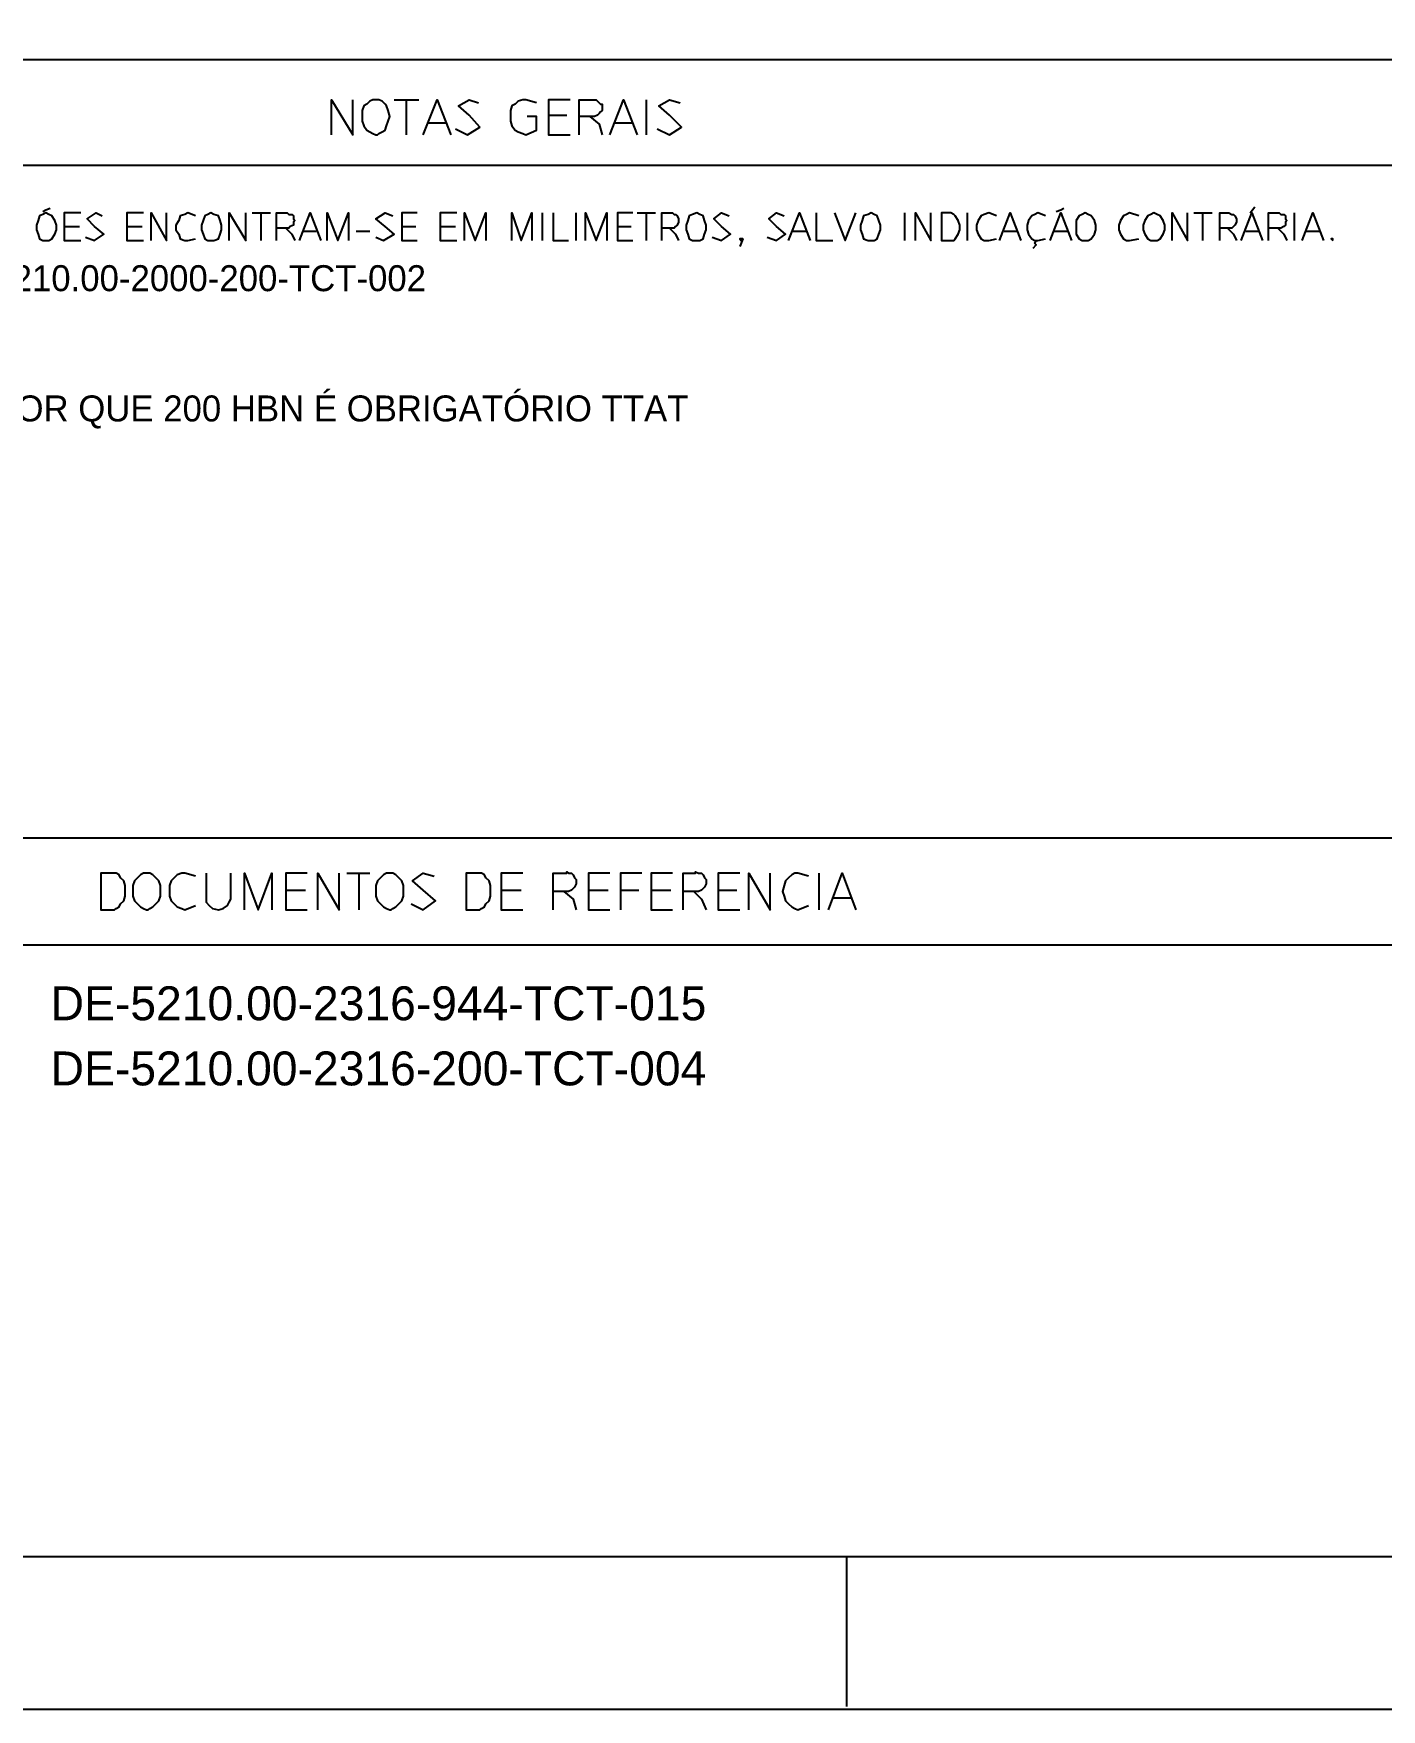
# Model space of a CAD drawing. Extents: x 0 to 597, y 0 to 422.
# Drawn here: x 170.7 to 258.9, y 0 to 109.6 of the extents above; entities that cross this region are included whole.
import ezdxf

# ---------------------------------------------------------------- set-up
doc = ezdxf.new("R2010")
doc.units = 0
doc.header["$MEASUREMENT"] = 0
doc.layers.add('GT_1', color=7, linetype='Continuous')
doc.styles.add('HTX1', font='O8116901', dxfattribs={"width": 1.02})

msp = doc.modelspace()

# ---------------------------------------------------------------- linework, layer by layer
at = {"linetype": 'Continuous'}
msp.add_lwpolyline([(0, 421.74), (597.11, 421.74), (597.11, 0), (0, 0)], close=True, dxfattribs=at)
at = {"layer": 'GT_1', "flags": 128}
for points in [[(25, 10), (583.8, 10), (583.8, 409.8)], [(453.8, 107.9), (25, 107.9)], [(190.2, 103), (190.2, 105.3), (191.6, 103), (191.6, 105.3)], [(193.2, 103), (193.3, 103.1), (193.5, 103.2), (193.7, 103.3), (193.8, 103.6), (193.9, 103.9), (194, 104.2), (193.9, 104.6), (193.8, 104.9), (193.7, 105), (193.5, 105.2), (193.3, 105.3), (193.1, 105.3), (192.9, 105.3), (192.7, 105.2), (192.5, 105), (192.3, 104.9), (192.2, 104.6), (192.2, 104.2), (192.2, 103.9), (192.3, 103.6), (192.5, 103.3), (192.7, 103.2), (192.9, 103.1), (193.1, 103), (193.2, 103)], [(194.3, 105.3), (195.9, 105.3)], [(195.1, 103), (195.1, 105.3)], [(196.2, 103), (197.1, 105.3), (198, 103)], [(198.3, 103.4), (199.1, 103), (199.9, 103.5), (199.2, 104.3), (198.5, 104.9), (199.2, 105.3), (199.8, 105.1)], [(203.6, 105.1), (202.9, 105.3), (202.7, 105.3), (202.4, 105.2), (202.2, 105), (202, 104.9), (201.9, 104.6), (201.9, 104.2), (201.9, 103.9), (202, 103.6), (202.2, 103.3), (202.4, 103.2), (202.7, 103.1), (202.9, 103), (203.6, 103.3), (203.6, 104.2), (203, 104.2)], [(205.8, 105.3), (204.4, 105.3), (204.4, 103), (205.8, 103)], [(206.4, 103), (206.4, 105.3), (207.3, 105.3), (207.5, 105.3), (207.6, 105.2), (207.7, 105.1), (207.8, 105), (207.9, 105), (207.9, 104.8), (207.9, 104.6), (207.8, 104.5), (207.7, 104.4), (207.6, 104.3), (207.4, 104.2), (207.3, 104.2), (206.4, 104.2)], [(208.4, 103), (209.3, 105.3), (210.2, 103)], [(210.8, 103), (210.8, 105.3)], [(211.5, 103.4), (212.3, 103), (213.1, 103.5), (212.3, 104.3), (211.6, 104.9), (212.3, 105.3), (213, 105.1)], [(204.4, 104.3), (205.6, 104.3)], [(207.1, 104.2), (207.7, 103.7), (207.9, 103)], [(196.5, 103.8), (197.7, 103.8)], [(208.7, 103.8), (209.9, 103.8)], [(328.9, 101), (25, 101)], [(171.6, 96.1), (171.7, 96.1), (171.9, 96.2), (172.1, 96.5), (172.2, 96.8), (172.2, 97.1), (172.1, 97.4), (171.9, 97.7), (171.7, 97.8), (171.5, 97.9), (171.3, 97.8), (171.1, 97.7), (171, 97.4), (170.9, 97.1), (170.9, 96.8), (171, 96.5), (171.1, 96.2), (171.3, 96.1), (171.5, 96.1), (171.6, 96.1)], [(171.3, 98), (171.5, 98.1), (171.8, 98.2)], [(173.8, 97.9), (172.7, 97.9), (172.7, 96.1), (173.8, 96.1)], [(174.1, 96.3), (174.7, 96.1), (175.3, 96.5), (174.7, 97), (174.2, 97.5), (174.8, 97.9), (175.2, 97.7)], [(177.9, 97.9), (176.8, 97.9), (176.8, 96.1), (177.9, 96.1)], [(178.4, 96.1), (178.4, 97.9), (179.4, 96.1), (179.4, 97.9)], [(181.3, 97.7), (180.8, 97.9), (180.6, 97.8), (180.3, 97.7), (180.2, 97.4), (180, 97.1), (180, 96.8), (180.2, 96.5), (180.3, 96.2), (180.6, 96.1), (180.8, 96.1), (181.3, 96.2)], [(182.4, 96.1), (182.5, 96.1), (182.8, 96.2), (182.9, 96.5), (183, 96.8), (183, 97.1), (182.9, 97.4), (182.8, 97.7), (182.5, 97.8), (182.3, 97.9), (182.1, 97.8), (181.9, 97.7), (181.8, 97.4), (181.7, 97.1), (181.7, 96.8), (181.8, 96.5), (181.9, 96.2), (182.1, 96.1), (182.3, 96.1), (182.4, 96.1)], [(183.5, 96.1), (183.5, 97.9), (184.6, 96.1), (184.6, 97.9)], [(185, 97.9), (186.2, 97.9)], [(185.6, 96.1), (185.6, 97.9)], [(186.6, 96.1), (186.6, 97.9), (187.3, 97.9), (187.4, 97.8), (187.6, 97.8), (187.7, 97.7), (187.7, 97.5), (187.8, 97.4), (187.7, 97.3), (187.7, 97.1), (187.5, 97), (187.4, 96.9), (187.3, 96.9), (186.6, 96.9)], [(188.1, 96.1), (188.8, 97.9), (189.5, 96.1)], [(189.9, 96.1), (189.9, 97.9), (190.6, 96.1), (191.3, 97.9), (191.3, 96.1)], [(193.1, 96.3), (193.6, 96.1), (194.3, 96.5), (193.7, 97), (193.1, 97.5), (193.7, 97.9), (194.2, 97.7)], [(195.8, 97.9), (194.8, 97.9), (194.8, 96.1), (195.8, 96.1)], [(198.4, 97.9), (197.3, 97.9), (197.3, 96.1), (198.4, 96.1)], [(198.9, 96.1), (198.9, 97.9), (199.6, 96.1), (200.3, 97.9), (200.3, 96.1)], [(202, 96.1), (202, 97.9), (202.6, 96.1), (203.3, 97.9), (203.3, 96.1)], [(204, 96.1), (204, 97.9)], [(204.7, 97.9), (204.7, 96.1), (205.7, 96.1)], [(206.2, 96.1), (206.2, 97.9)], [(206.8, 96.1), (206.8, 97.9), (207.5, 96.1), (208.2, 97.9), (208.2, 96.1)], [(209.9, 97.9), (208.9, 97.9), (208.9, 96.1), (209.9, 96.1)], [(210.2, 97.9), (211.4, 97.9)], [(210.8, 96.1), (210.8, 97.9)], [(211.8, 96.1), (211.8, 97.9), (212.4, 97.9), (212.5, 97.9), (212.6, 97.8), (212.7, 97.8), (212.8, 97.7), (212.9, 97.5), (212.9, 97.4), (212.9, 97.3), (212.8, 97.1), (212.7, 97), (212.6, 96.9), (212.4, 96.9), (211.8, 96.9)], [(214.2, 96.1), (214.3, 96.1), (214.5, 96.2), (214.6, 96.5), (214.7, 96.8), (214.7, 97.1), (214.6, 97.4), (214.5, 97.7), (214.3, 97.8), (214.1, 97.9), (213.8, 97.8), (213.6, 97.7), (213.5, 97.4), (213.4, 97.1), (213.4, 96.8), (213.5, 96.5), (213.6, 96.2), (213.8, 96.1), (214.1, 96.1), (214.2, 96.1)], [(215.1, 96.3), (215.7, 96.1), (216.3, 96.5), (215.7, 97), (215.2, 97.5), (215.7, 97.9), (216.2, 97.7)], [(218.7, 96.3), (219.3, 96.1), (219.9, 96.5), (219.3, 97), (218.8, 97.5), (219.3, 97.9), (219.8, 97.7)], [(220.1, 96.1), (220.8, 97.9), (221.5, 96.1)], [(221.9, 97.9), (221.9, 96.1), (223, 96.1)], [(223.1, 97.9), (223.8, 96.1), (224.5, 97.9)], [(225.6, 96.1), (225.7, 96.1), (225.9, 96.2), (226, 96.5), (226.1, 96.8), (226.1, 97.1), (226, 97.4), (225.9, 97.7), (225.7, 97.8), (225.5, 97.9), (225.3, 97.8), (225, 97.7), (224.9, 97.4), (224.8, 97.1), (224.8, 96.8), (224.9, 96.5), (225, 96.2), (225.3, 96.1), (225.5, 96.1), (225.6, 96.1)], [(227.7, 96.1), (227.7, 97.9)], [(228.4, 96.1), (228.4, 97.9), (229.4, 96.1), (229.4, 97.9)], [(230.8, 96.1), (230.9, 96.1), (231, 96.2), (231.2, 96.5), (231.3, 96.8), (231.3, 97.1), (231.2, 97.4), (231, 97.7), (230.9, 97.8), (230.7, 97.9), (230.1, 97.9), (230.1, 96.1), (230.7, 96.1), (230.8, 96.1)], [(231.8, 96.1), (231.8, 97.9)], [(233.7, 97.7), (233.2, 97.9), (232.9, 97.8), (232.7, 97.7), (232.5, 97.4), (232.4, 97.1), (232.4, 96.8), (232.5, 96.5), (232.7, 96.2), (232.9, 96.1), (233.2, 96.1), (233.7, 96.2)], [(233.9, 96.1), (234.6, 97.9), (235.3, 96.1)], [(236.9, 97.7), (236.4, 97.9), (236.2, 97.8), (236, 97.7), (235.8, 97.4), (235.7, 97.1), (235.7, 96.8), (235.8, 96.5), (236, 96.2), (236.2, 96.1), (236.4, 96.1), (236.9, 96.2)], [(237.2, 96.1), (237.9, 97.9), (238.6, 96.1)], [(237.6, 98), (237.9, 98.1), (238.1, 98.2)], [(239.6, 96.1), (239.7, 96.1), (239.9, 96.2), (240.1, 96.5), (240.2, 96.8), (240.2, 97.1), (240.1, 97.4), (239.9, 97.7), (239.7, 97.8), (239.5, 97.9), (239.3, 97.8), (239.1, 97.7), (238.9, 97.4), (238.9, 97.1), (238.9, 96.8), (238.9, 96.5), (239.1, 96.2), (239.3, 96.1), (239.5, 96.1), (239.6, 96.1)], [(243, 97.7), (242.4, 97.9), (242.2, 97.8), (242, 97.7), (241.8, 97.4), (241.7, 97.1), (241.7, 96.8), (241.8, 96.5), (242, 96.2), (242.2, 96.1), (242.4, 96.1), (243, 96.2)], [(244.1, 96.1), (244.2, 96.1), (244.4, 96.2), (244.6, 96.5), (244.7, 96.8), (244.7, 97.1), (244.6, 97.4), (244.4, 97.7), (244.2, 97.8), (244, 97.9), (243.8, 97.8), (243.6, 97.7), (243.4, 97.4), (243.3, 97.1), (243.3, 96.8), (243.4, 96.5), (243.6, 96.2), (243.8, 96.1), (244, 96.1), (244.1, 96.1)], [(245.2, 96.1), (245.2, 97.9), (246.2, 96.1), (246.2, 97.9)], [(246.6, 97.9), (247.8, 97.9)], [(247.2, 96.1), (247.2, 97.9)], [(248.3, 96.1), (248.3, 97.9), (248.9, 97.9), (249.1, 97.8), (249.2, 97.8), (249.3, 97.7), (249.4, 97.5), (249.4, 97.4), (249.4, 97.3), (249.3, 97.1), (249.2, 97), (249.1, 96.9), (248.9, 96.9), (248.3, 96.9)], [(249.7, 96.1), (250.4, 97.9), (251.1, 96.1)], [(250.3, 97.9), (250.6, 98.3)], [(251.5, 96.1), (251.5, 97.9), (252.2, 97.9), (252.3, 97.8), (252.5, 97.8), (252.6, 97.7), (252.6, 97.5), (252.7, 97.4), (252.6, 97.3), (252.6, 97.1), (252.5, 97), (252.3, 96.9), (252.2, 96.9), (251.5, 96.9)], [(253.2, 96.1), (253.2, 97.9)], [(253.7, 96.1), (254.4, 97.9), (255.1, 96.1)], [(172.7, 97), (173.7, 97)], [(176.8, 97), (177.8, 97)], [(187.2, 96.9), (187.6, 96.5), (187.8, 96.1)], [(188.3, 96.7), (189.2, 96.7)], [(191.8, 96.7), (192.7, 96.7)], [(194.8, 97), (195.7, 97)], [(197.3, 97), (198.3, 97)], [(208.9, 97), (209.8, 97)], [(212.3, 96.9), (212.7, 96.5), (212.9, 96.1)], [(220.4, 96.7), (221.3, 96.7)], [(234.2, 96.7), (235.1, 96.7)], [(237.4, 96.7), (238.4, 96.7)], [(248.8, 96.9), (249.2, 96.5), (249.4, 96.1)], [(250, 96.7), (250.9, 96.7)], [(252.1, 96.9), (252.5, 96.5), (252.7, 96.1)], [(253.9, 96.7), (254.8, 96.7)], [(217.1, 96.2), (217, 96.2), (216.9, 96.2), (217, 96.1), (217.1, 96.2), (216.9, 95.7)], [(236.1, 95.6), (236.3, 95.8), (236.2, 95.9), (236.3, 96.1)], [(255.7, 96.1), (255.7, 96.2), (255.6, 96.2), (255.7, 96.1)], [(453.8, 57), (142, 57)], [(176, 52.3), (176.1, 52.4), (176.3, 52.5), (176.4, 52.7), (176.6, 52.9), (176.7, 53.2), (176.7, 53.5), (176.7, 53.9), (176.6, 54.2), (176.4, 54.4), (176.3, 54.6), (176.1, 54.7), (175.9, 54.7), (175.1, 54.7), (175.1, 52.3), (175.9, 52.3), (176, 52.3)], [(178.2, 52.3), (178.3, 52.4), (178.5, 52.5), (178.7, 52.7), (178.9, 52.9), (179, 53.2), (179, 53.5), (179, 53.9), (178.9, 54.2), (178.7, 54.4), (178.5, 54.6), (178.3, 54.7), (178.1, 54.7), (177.9, 54.7), (177.7, 54.6), (177.5, 54.4), (177.3, 54.2), (177.2, 53.9), (177.2, 53.5), (177.2, 53.2), (177.3, 52.9), (177.5, 52.7), (177.7, 52.5), (177.9, 52.4), (178.1, 52.3), (178.2, 52.3)], [(181.3, 54.5), (180.6, 54.7), (180.4, 54.7), (180.1, 54.6), (179.9, 54.4), (179.7, 54.2), (179.6, 53.9), (179.6, 53.5), (179.6, 53.2), (179.7, 52.9), (179.9, 52.7), (180.1, 52.5), (180.4, 52.4), (180.6, 52.3), (181.3, 52.6)], [(182, 54.7), (182, 53), (182, 52.8), (182.2, 52.6), (182.4, 52.4), (182.8, 52.3), (183.1, 52.4), (183.4, 52.6), (183.5, 52.8), (183.6, 53), (183.6, 54.7)], [(184.5, 52.3), (184.5, 54.7), (185.4, 52.3), (186.3, 54.7), (186.3, 52.3)], [(188.6, 54.7), (187.2, 54.7), (187.2, 52.3), (188.6, 52.3)], [(189.3, 52.3), (189.3, 54.7), (190.7, 52.3), (190.7, 54.7)], [(191.2, 54.7), (192.7, 54.7)], [(192, 52.3), (192, 54.7)], [(194.1, 52.3), (194.2, 52.4), (194.4, 52.5), (194.6, 52.7), (194.8, 52.9), (194.9, 53.2), (194.9, 53.5), (194.9, 53.9), (194.8, 54.2), (194.6, 54.4), (194.4, 54.6), (194.2, 54.7), (194, 54.7), (193.8, 54.7), (193.6, 54.6), (193.4, 54.4), (193.2, 54.2), (193.1, 53.9), (193.1, 53.5), (193.1, 53.2), (193.2, 52.9), (193.4, 52.7), (193.6, 52.5), (193.8, 52.4), (194, 52.3), (194.1, 52.3)], [(195.4, 52.7), (196.2, 52.3), (197, 52.9), (196.2, 53.6), (195.5, 54.2), (196.2, 54.7), (196.9, 54.5)], [(199.9, 52.3), (200, 52.4), (200.2, 52.5), (200.3, 52.7), (200.5, 52.9), (200.6, 53.2), (200.6, 53.5), (200.6, 53.9), (200.5, 54.2), (200.3, 54.4), (200.2, 54.6), (200, 54.7), (199.8, 54.7), (199, 54.7), (199, 52.3), (199.8, 52.3), (199.9, 52.3)], [(202.7, 54.7), (201.3, 54.7), (201.3, 52.3), (202.7, 52.3)], [(204.7, 52.3), (204.7, 54.7), (205.6, 54.7), (205.6, 54.8), (205.7, 54.7), (205.9, 54.7), (206, 54.6), (206.1, 54.4), (206.2, 54.3), (206.2, 54.1), (206.2, 54), (206.1, 53.8), (206, 53.7), (205.9, 53.6), (205.7, 53.5), (205.6, 53.5), (204.7, 53.5)], [(208.4, 54.7), (207, 54.7), (207, 52.3), (208.4, 52.3)], [(210.5, 54.7), (209.1, 54.7), (209.1, 52.3)], [(212.5, 54.7), (211.1, 54.7), (211.1, 52.3), (212.5, 52.3)], [(213.2, 52.3), (213.2, 54.7), (214, 54.7), (214, 54.8), (214.2, 54.7), (214.4, 54.7), (214.5, 54.6), (214.6, 54.4), (214.7, 54.3), (214.7, 54.1), (214.7, 54), (214.6, 53.8), (214.5, 53.7), (214.4, 53.6), (214.2, 53.5), (214, 53.5), (213.2, 53.5)], [(216.9, 54.7), (215.5, 54.7), (215.5, 52.3), (216.9, 52.3)], [(217.5, 52.3), (217.5, 54.7), (218.9, 52.3), (218.9, 54.7)], [(221.4, 54.5), (220.7, 54.7), (220.5, 54.7), (220.3, 54.6), (220.1, 54.4), (219.9, 54.2), (219.8, 53.9), (219.7, 53.5), (219.8, 53.2), (219.9, 52.9), (220.1, 52.7), (220.3, 52.5), (220.5, 52.4), (220.7, 52.3), (221.4, 52.6)], [(222.1, 52.3), (222.1, 54.7)], [(222.7, 52.3), (223.6, 54.7), (224.5, 52.3)], [(187.2, 53.6), (188.5, 53.6)], [(201.3, 53.6), (202.6, 53.6)], [(205.4, 53.5), (206, 53), (206.2, 52.3)], [(207, 53.6), (208.3, 53.6)], [(209.1, 53.6), (210.3, 53.6)], [(211.1, 53.6), (212.4, 53.6)], [(213.9, 53.5), (214.4, 53), (214.7, 52.3)], [(215.5, 53.6), (216.7, 53.6)], [(223, 53.1), (224.2, 53.1)], [(453.8, 50), (142, 50)], [(223.9, 0.2), (223.9, 10)]]:
    msp.add_lwpolyline(points, dxfattribs=at)

# ---------------------------------------------------------------- texts
at = {"layer": 'GT_1', "style": 'HTX1'}
for s, p in [('ESPEC. MAT.: ET-5210.00-2000-200-TCT-002', (148.745, 92.777)), ('PARA DUREZA MAIOR QUE 200 HBN É OBRIGATÓRIO TTAT', (148.745, 84.257))]:
    msp.add_text(s, height=1.7, dxfattribs=at).set_placement(p)
at = {"layer": 'GT_1', "style": 'HTX1', "width": 1.02}
for s, p in [('DE-5210.00-2316-944-TCT-015', (171.82, 45.085)), ('DE-5210.00-2316-200-TCT-004', (171.82, 40.825))]:
    msp.add_text(s, height=2.21875, dxfattribs=at).set_placement(p)

doc.saveas('drawing.dxf')
